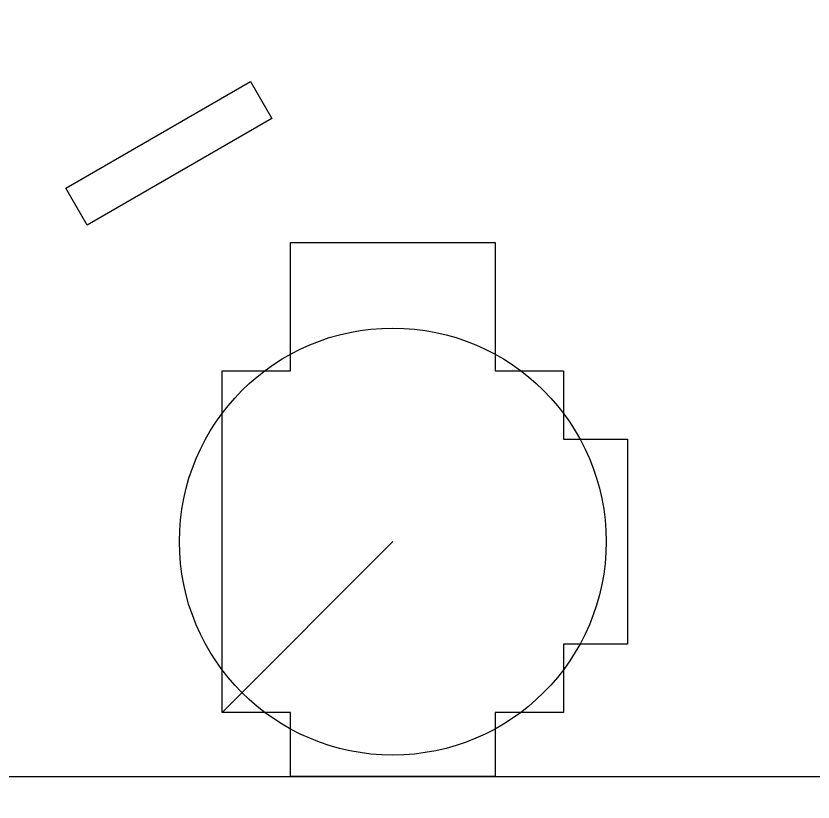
# Model space of a CAD drawing. Header units: millimetres. Extents: x -84 to 819, y -78 to 109.
# Drawn here: x 461.03 to 498.39, y -27.2 to 9.62 of the extents above; entities that cross this region are included whole.
import ezdxf

# ---------------------------------------------------------------- set-up
doc = ezdxf.new("R2010")
doc.units = ezdxf.units.MM

msp = doc.modelspace()

# ---------------------------------------------------------------- linework, layer by layer
for p, q in [((478.689, -15), (470.689, -23)), ((393.689, -26), (523.689, -26))]:
    msp.add_line(p, q)
for points in [[(393.689, -26), (523.689, -26), (523.689, 24), (513.689, 34), (478.689, 44), (438.689, 44), (403.889, 34), (393.689, 24)], [(463.359, 1.553), (472.019, 6.553), (473.019, 4.821), (464.359, -0.179)], [(470.689, -7), (473.889, -7), (473.889, -1), (483.489, -1), (483.489, -7), (486.689, -7), (486.689, -10.2), (489.689, -10.2), (489.689, -19.8), (486.689, -19.8), (486.689, -23), (483.489, -23), (483.489, -26), (473.889, -26), (473.889, -23), (470.689, -23), (470.689, -7)]]:
    msp.add_lwpolyline(points, close=True)
msp.add_circle((478.689, -15), 10)
at = {"end_tangent": (-1, 0)}
msp.add_spline([(458.689, 49.036), (504.432, 43.707), (529.817, 26.469), (538.669, 0), (525.376, -42.367), (495.37, -70.848), (481.942, -62.05), (458.689, -37.184)], degree=3, dxfattribs=at)

doc.saveas('drawing.dxf')
